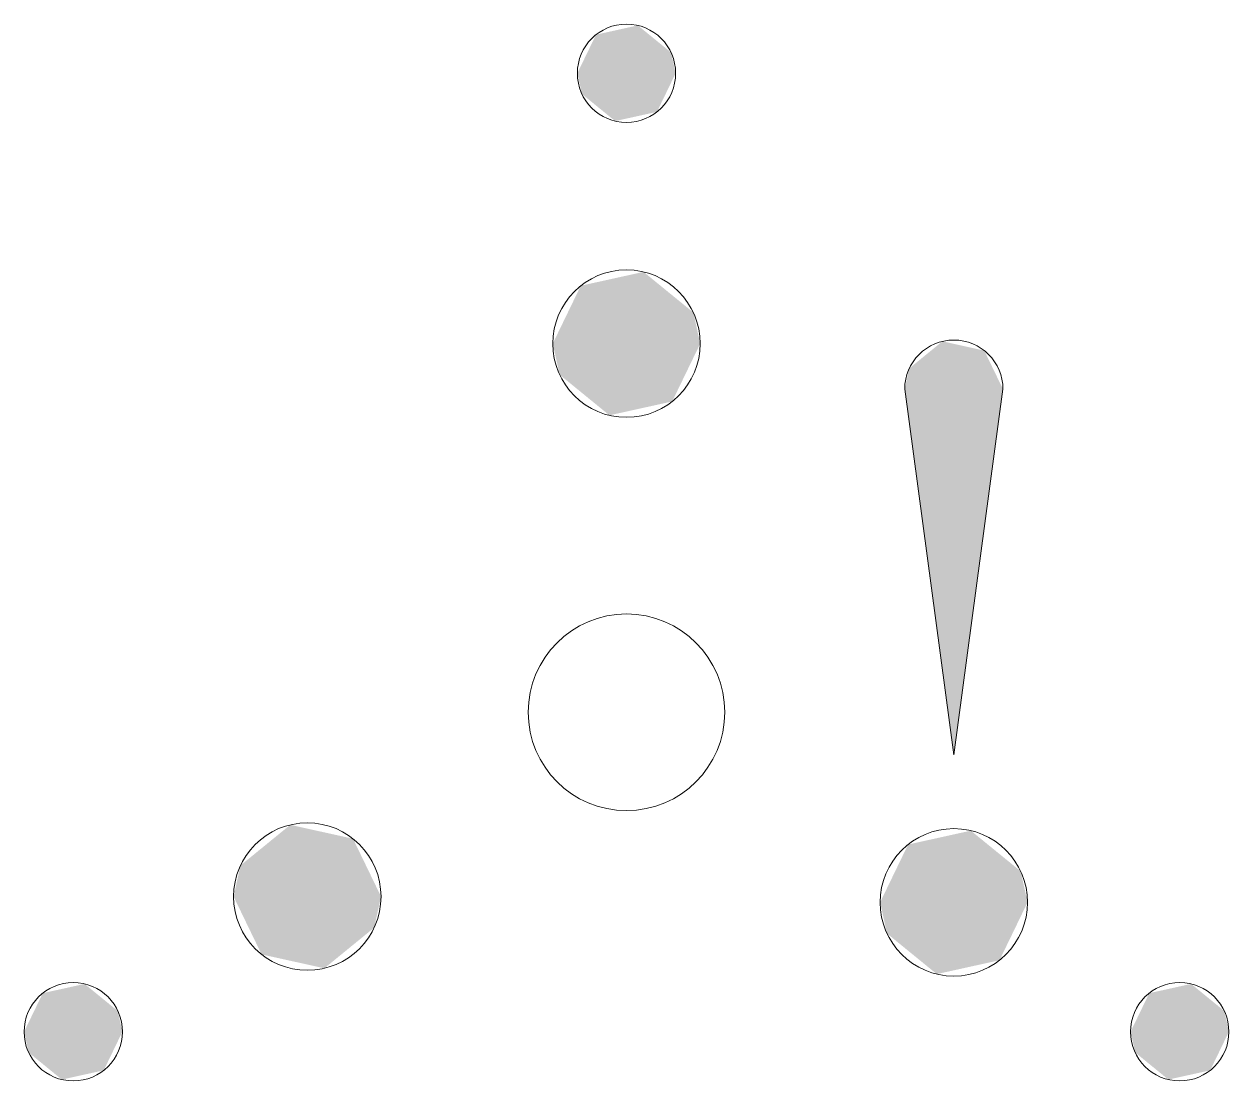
# Model space of a CAD drawing. Header units: millimetres. Extents: x -1.23 to 1.23, y -0.75 to 1.4.
import ezdxf

# ---------------------------------------------------------------- set-up
doc = ezdxf.new("R2010")
doc.units = ezdxf.units.MM
doc.linetypes.add('K5LT32768', pattern=[0])
doc.linetypes.add('K5LT32769', pattern=[0])

msp = doc.modelspace()

# ---------------------------------------------------------------- hatches: boundary and pattern name
h = msp.add_hatch(color=7)
h.paths.add_polyline_path([(0.1, 1.3), (0.062, 1.2215), (-0.0231, 1.2027), (-0.0907, 1.2578), (-0.1, 1.3), (-0.062, 1.3785), (0.0231, 1.3973), (0.0907, 1.3422)])
h.paths.add_polyline_path([(-0.15, 0.75), (-0.093, 0.8677), (0.0347, 0.8959), (0.136, 0.8133), (0.15, 0.75), (0.093, 0.6323), (-0.0347, 0.6041), (-0.136, 0.6867)])
h.paths.add_polyline_path([(0.8161, -0.3868), (0.7591, -0.5045), (0.6314, -0.5327), (0.5301, -0.4501), (0.5161, -0.3868), (0.5731, -0.2691), (0.7007, -0.2409), (0.8021, -0.3235)])
h.paths.add_polyline_path([(1.0258, -0.65), (1.0638, -0.5715), (1.149, -0.5527), (1.2165, -0.6078), (1.2258, -0.65), (1.1878, -0.7285), (1.1027, -0.7473), (1.0352, -0.6922)])
h.paths.add_polyline_path([(-0.7995, -0.375), (-0.7425, -0.4927), (-0.6148, -0.5209), (-0.5135, -0.4383), (-0.4995, -0.375), (-0.5565, -0.2573), (-0.6842, -0.2291), (-0.7855, -0.3117)])
h.paths.add_polyline_path([(-1.2258, -0.65), (-1.1878, -0.5715), (-1.1027, -0.5527), (-1.0352, -0.6078), (-1.0258, -0.65), (-1.0638, -0.7285), (-1.149, -0.7473), (-1.2165, -0.6922)])
msp.add_hatch(color=7).paths.add_polyline_path([(0.5661, 0.6573), (0.6661, -0.0868), (0.7661, 0.6573), (0.7281, 0.7357), (0.6429, 0.7546), (0.5754, 0.6995)])

# ---------------------------------------------------------------- linework, layer by layer
at = {"color": 7, "linetype": 'K5LT32769', "lineweight": 18}
for p, q in [((0.5661, 0.6573), (0.6661, -0.0868)), ((0.6661, -0.0868), (0.7661, 0.6573))]:
    msp.add_line(p, q, dxfattribs=at)
at = {"color": 7, "linetype": 'K5LT32768', "lineweight": 18}
for centre, radius in [((0, 1.3), 0.1), ((0, 0.75), 0.15), ((0, 0), 0.2), ((-0.6495, -0.375), 0.15), ((0.6661, -0.3868), 0.15), ((-1.1258, -0.65), 0.1), ((1.1258, -0.65), 0.1)]:
    msp.add_circle(centre, radius, dxfattribs=at)
at = {"color": 7, "linetype": 'K5LT32769', "lineweight": 18}
msp.add_arc((0.6661, 0.6573), 0.1, 0, 180, dxfattribs=at)

doc.saveas('drawing.dxf')
